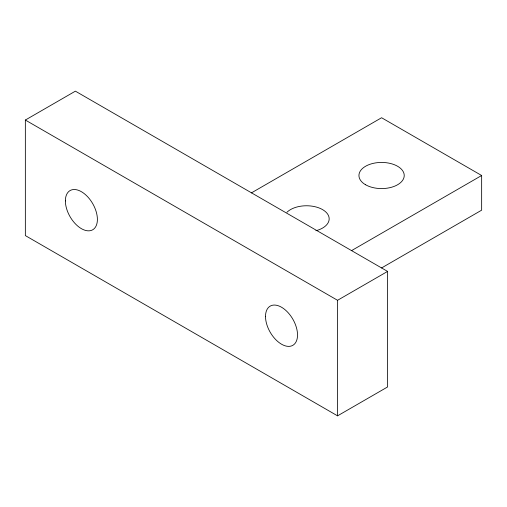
<?xml version="1.0" encoding="UTF-8"?>
<svg xmlns="http://www.w3.org/2000/svg" width="507" height="507" viewBox="0 0 507 507"><rect width="100%" height="100%" fill="white"/><g stroke="black" fill="none" stroke-linecap="round" stroke-linejoin="round"><path stroke-width="0.76" d="M25.35 120.045L75.385 91.159L387.589 271.41L387.589 386.955L337.554 415.841L25.35 235.59L25.35 120.045L337.554 300.296L387.589 271.41M251.364 192.92L381.587 117.738L481.65 175.504L481.65 210.171L381.587 267.943M351.427 250.692L481.65 175.504M337.554 300.296L337.554 415.841M286.924 212.3A22.644 13.074 0 0 1 323.308 210.056A22.644 13.074 0 0 1 315.88 230.742M65.378 200.924A22.644 13.074 60 0 0 89.39 230.805A22.644 13.074 60 0 0 89.39 198.782A22.644 13.074 60 0 0 65.378 200.924M265.51 316.469A22.644 13.074 60 0 0 289.522 346.351A22.644 13.074 60 0 0 289.522 314.327A22.644 13.074 60 0 0 265.51 316.469M365.572 184.751A22.644 13.074 0 0 0 403.458 178.889A22.644 13.074 0 0 0 375.725 162.88A22.644 13.074 0 0 0 365.572 184.751"/></g></svg>
